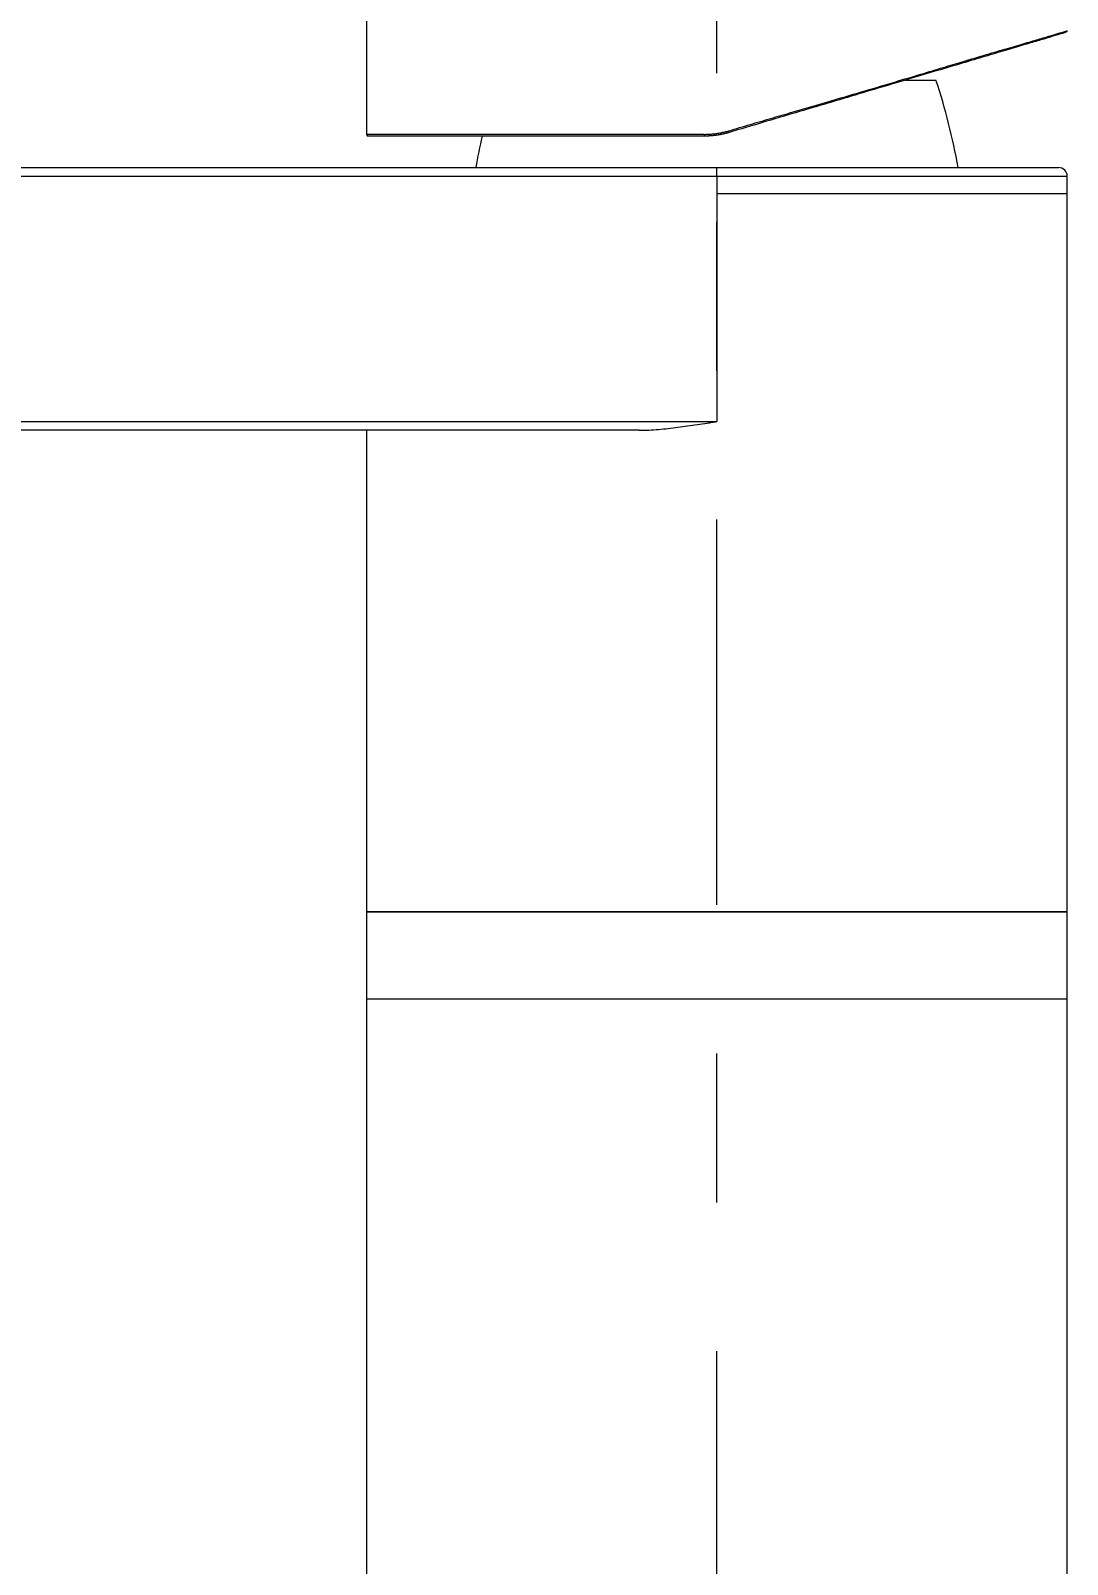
# Model space of a CAD drawing. Extents: x 11219 to 12060, y -16047 to -15452.
# Drawn here: x 11665.8 to 11725, y -15741.3 to -15653.7 of the extents above; entities that cross this region are included whole.
import ezdxf

# ---------------------------------------------------------------- set-up
doc = ezdxf.new("R2010")
doc.units = 0
doc.header["$MEASUREMENT"] = 0
doc.linetypes.add('CENTER', pattern=[47.5, 22, -8.5, 8.5, -8.5])
doc.linetypes.add('CENTER2', pattern=[28.575, 19.05, -3.175, 3.175, -3.175])
doc.layers.get('0').update_dxf_attribs({"color": 3, "linetype": 'CONTINUOUS'})
doc.layers.add('CENTER', color=1, linetype='CENTER2')
doc.layers.add('DIM_', color=6, linetype='CONTINUOUS', lineweight=9)
doc.styles.get("Standard").update_dxf_attribs({"font": 'Gulim.ttf'})
doc.dimstyles.new('사본(2) STANDARD', dxfattribs={"dimscale": 0, "dimtxt": 5, "dimasz": 5, "dimexe": 1.25, "dimexo": 0.625, "dimgap": 1.5, "dimtad": 3, "dimtih": 1, "dimtoh": 1, "dimdec": 1, "dimzin": 9, "dimdsep": 46, "dimtxsty": 'Standard', "dimcen": 2.5, "dimclrd": 3, "dimclre": 3, "dimclrt": 4, "dimadec": 0, "dimazin": 0, "dimtfac": 1, "dimtdec": 1, "dimtmove": 0, "dimatfit": 3, "dimfxl": 1.25, "dimtfill": 1, "dimtolj": 1, "dimtzin": 0, "dimarcsym": 0})

# ---------------------------------------------------------------- blocks, each defined once
blk = doc.blocks.new('*D21')
at = {"layer": 'DIM_', "color": 3, "lineweight": -2, "transparency": 16777216}
for p, q in [((11606.759, -15683.338), (11553.822, -15683.338)), ((11555.072, -15688.338), (11555.072, -15732.031)), ((11555.072, -15783.864), (11555.072, -15740.171)), ((11679.952, -15788.864), (11553.822, -15788.864))]:
    blk.add_line(p, q, dxfattribs=at)
at = {"layer": 'DIM_', "color": 3, "transparency": 16777216}
for points in [[(11554.238, -15688.338), (11555.905, -15688.338), (11555.072, -15683.338)], [(11554.238, -15783.864), (11555.905, -15783.864), (11555.072, -15788.864)]]:
    blk.add_solid(points, dxfattribs=at)
at = {"layer": 'DIM_', "color": 4, "transparency": 16777216, "insert": (11555.072, -15736.101), "char_height": 5, "attachment_point": 5, "bg_fill": 3, "box_fill_scale": 1.25, "bg_fill_color": 256, "bg_fill_true_color": 13158600, "bg_fill_transparency": 0}
blk.add_mtext('\\A1;105.5', dxfattribs=at)
blk = doc.blocks.new('*D22')
at = {"layer": 'DIM_', "color": 3, "lineweight": -2, "transparency": 16777216}
for p, q in [((11607.384, -15683.963), (11607.384, -15814.163)), ((11704.977, -15743.829), (11704.977, -15814.163)), ((11612.384, -15812.913), (11648.079, -15812.913)), ((11699.977, -15812.913), (11664.282, -15812.913))]:
    blk.add_line(p, q, dxfattribs=at)
at = {"layer": 'DIM_', "color": 3, "transparency": 16777216}
for points in [[(11612.384, -15812.079), (11612.384, -15813.746), (11607.384, -15812.913)], [(11699.977, -15812.079), (11699.977, -15813.746), (11704.977, -15812.913)]]:
    blk.add_solid(points, dxfattribs=at)
at = {"layer": 'DIM_', "color": 4, "transparency": 16777216, "insert": (11656.18, -15812.913), "char_height": 5, "attachment_point": 5, "bg_fill": 3, "box_fill_scale": 1.25, "bg_fill_color": 256, "bg_fill_true_color": 13158600, "bg_fill_transparency": 0}
blk.add_mtext('\\A1;97.6', dxfattribs=at)

msp = doc.modelspace()

# ---------------------------------------------------------------- linework, layer by layer
at = {"linetype": 'Continuous', "lineweight": 18, "extrusion": (0, 1, 0)}
for p, q in [((11684.977, -15639.249), (11684.977, -15659.664)), ((11715.759, -15656.564), (11717.477, -15656.564)), ((11704.249, -15659.764), (11685.077, -15659.764)), ((11594.822, -15661.564), (11704.977, -15661.564)), ((11704.977, -15661.564), (11724.477, -15661.564)), ((11724.977, -15663.064), (11724.977, -15662.064)), ((11724.977, -15663.064), (11704.977, -15663.064)), ((11724.977, -15663.064), (11704.977, -15663.064)), ((11704.977, -15663.064), (11704.977, -15676.064)), ((11724.977, -15704.064), (11724.977, -15663.064)), ((11700.533, -15676.564), (11594.822, -15676.564)), ((11684.977, -15676.565), (11684.977, -15704.064)), ((11724.977, -15704.064), (11684.977, -15704.064)), ((11684.977, -15704.064), (11724.977, -15704.064)), ((11684.977, -15704.064), (11684.977, -15709.064)), ((11724.977, -15709.064), (11724.977, -15704.064)), ((11704.977, -15709.064), (11684.977, -15709.064)), ((11684.977, -15709.064), (11684.977, -15781.064)), ((11724.977, -15709.064), (11684.977, -15709.064)), ((11724.977, -15709.064), (11704.977, -15709.064)), ((11724.977, -15781.064), (11724.977, -15709.064))]:
    msp.add_line(p, q, dxfattribs=at)
at = {"linetype": 'Continuous', "lineweight": 13, "extrusion": (0, 1, 0)}
for p, q in [((11704.245, -15659.664), (11684.977, -15659.664)), ((11704.977, -15662.064), (11594.822, -15662.064)), ((11704.977, -15662.064), (11704.977, -15661.564)), ((11724.977, -15662.064), (11704.977, -15662.064)), ((11704.977, -15662.064), (11704.977, -15663.064)), ((11594.822, -15676.064), (11704.977, -15676.064))]:
    msp.add_line(p, q, dxfattribs=at)
at = {"linetype": 'Continuous', "lineweight": 18}
for centre, radius, start, end in [((11684.112, -15667.687), 35.17, 10.02569, 18.43658), ((11685.077, -15659.664), 0.1, 180, 270), ((11725.841, -15667.687), 35.17, 166.9814, 169.97431), ((11724.477, -15662.064), 0.5, 0, 90)]:
    msp.add_arc(centre, radius, start, end, dxfattribs=at)
at = {"linetype": 'Continuous', "lineweight": 13}
msp.add_ellipse((11704.249, -15659.664), major_axis=(0, 0.1), ratio=0.036567, start_param=1.570796, end_param=3.141593, dxfattribs=at)
at = {"linetype": 'Continuous', "lineweight": 18}
for points, knots in [([(11705.649, -15659.461), (11706.062, -15659.339), (11706.876, -15659.099), (11708.055, -15658.753), (11709.189, -15658.422), (11709.914, -15658.211), (11710.975, -15657.9), (11711.649, -15657.703), (11712.928, -15657.327), (11713.533, -15657.149), (11714.673, -15656.811), (11715.208, -15656.651), (11716.21, -15656.351), (11716.677, -15656.211), (11717.547, -15655.948), (11717.95, -15655.827), (11718.51, -15655.658), (11718.689, -15655.604), (11718.946, -15655.527), (11719.072, -15655.489), (11719.215, -15655.447), (11719.285, -15655.426), (11719.32, -15655.416), (11719.337, -15655.411), (11719.346, -15655.408), (11719.35, -15655.407), (11719.352, -15655.406), (11719.354, -15655.406), (11719.354, -15655.406), (11719.354, -15655.406), (11719.354, -15655.406), (11719.354, -15655.406), (11719.823, -15655.267), (11720.264, -15655.137), (11721.088, -15654.895), (11721.472, -15654.782), (11722.18, -15654.574), (11722.504, -15654.479), (11723.093, -15654.306), (11723.357, -15654.228), (11723.826, -15654.089), (11724.03, -15654.028), (11724.378, -15653.924), (11724.522, -15653.881), (11724.751, -15653.812), (11724.836, -15653.786), (11724.921, -15653.76), (11724.942, -15653.753), (11724.963, -15653.747), (11724.971, -15653.744), (11724.975, -15653.743), (11724.976, -15653.742), (11724.977, -15653.742), (11724.977, -15653.742), (11724.977, -15653.742), (11724.977, -15653.742)], [0, 0, 0, 0, 0.031254, 0.062507, 0.093761, 0.125014, 0.125014, 0.187521, 0.187521, 0.250028, 0.250028, 0.312536, 0.312536, 0.375043, 0.375043, 0.43755, 0.43755, 0.468803, 0.468803, 0.48443, 0.492244, 0.49615, 0.498104, 0.49908, 0.499569, 0.499813, 0.499935, 0.499996, 0.500026, 0.500042, 0.500042, 0.500057, 0.500057, 0.562564, 0.562564, 0.625071, 0.625071, 0.687578, 0.687578, 0.750085, 0.750085, 0.812593, 0.812593, 0.8751, 0.8751, 0.937607, 0.937607, 0.96886, 0.96886, 0.984487, 0.992301, 0.996207, 0.998161, 0.998161, 1, 1, 1, 1]), ([(11724.905, -15653.838), (11724.905, -15653.838), (11724.844, -15653.856), (11724.568, -15653.938), (11724.114, -15654.074), (11723.483, -15654.261), (11722.68, -15654.5), (11721.715, -15654.787), (11720.596, -15655.12), (11719.334, -15655.495), (11717.938, -15655.91), (11716.424, -15656.36), (11714.804, -15656.842), (11712.525, -15657.52), (11709.487, -15658.423), (11706.948, -15659.178), (11705.674, -15659.557)], [0, 0, 0, 0, 0.0625, 0.125, 0.1875, 0.25, 0.3125, 0.375, 0.4375, 0.5, 0.5625, 0.625, 0.6875, 0.75, 0.875, 1, 1, 1, 1]), ([(11705.674, -15659.557), (11705.664, -15659.56), (11705.644, -15659.566), (11705.613, -15659.575), (11705.582, -15659.583), (11705.551, -15659.592), (11705.52, -15659.6), (11705.489, -15659.608), (11705.458, -15659.616), (11705.427, -15659.624), (11705.396, -15659.631), (11705.365, -15659.638), (11705.334, -15659.645), (11705.303, -15659.652), (11705.272, -15659.659), (11705.241, -15659.665), (11705.21, -15659.671), (11705.179, -15659.677), (11705.148, -15659.683), (11705.117, -15659.688), (11705.086, -15659.694), (11705.055, -15659.699), (11705.024, -15659.704), (11704.993, -15659.709), (11704.962, -15659.713), (11704.931, -15659.718), (11704.899, -15659.722), (11704.868, -15659.726), (11704.837, -15659.73), (11704.806, -15659.733), (11704.775, -15659.737), (11704.744, -15659.74), (11704.713, -15659.743), (11704.682, -15659.746), (11704.651, -15659.748), (11704.62, -15659.751), (11704.589, -15659.753), (11704.558, -15659.755), (11704.527, -15659.757), (11704.496, -15659.758), (11704.465, -15659.76), (11704.434, -15659.761), (11704.403, -15659.762), (11704.372, -15659.763), (11704.341, -15659.764), (11704.311, -15659.764), (11704.28, -15659.764), (11704.259, -15659.764), (11704.249, -15659.764)], [0, 0, 0, 0, 0.022191, 0.04436, 0.06651, 0.088638, 0.110746, 0.132833, 0.1549, 0.176947, 0.198973, 0.220978, 0.242964, 0.264929, 0.286873, 0.308798, 0.330702, 0.352587, 0.374451, 0.396295, 0.41812, 0.439924, 0.461708, 0.483473, 0.505218, 0.526943, 0.548649, 0.570334, 0.592001, 0.613647, 0.635274, 0.656882, 0.678471, 0.70004, 0.721589, 0.74312, 0.764631, 0.786123, 0.807596, 0.82905, 0.850485, 0.8719, 0.893297, 0.914675, 0.936035, 0.957375, 0.978697, 1, 1, 1, 1]), ([(11700.533, -15676.564), (11700.625, -15676.564), (11700.717, -15676.563), (11700.902, -15676.558), (11700.995, -15676.555), (11701.272, -15676.541), (11701.457, -15676.529), (11701.826, -15676.498), (11702.011, -15676.48), (11702.381, -15676.44), (11702.566, -15676.418), (11703.12, -15676.347), (11703.49, -15676.294), (11704.047, -15676.21), (11704.233, -15676.181), (11704.511, -15676.138), (11704.651, -15676.116), (11704.791, -15676.094), (11704.884, -15676.079), (11704.93, -15676.072), (11704.977, -15676.064)], [0, 0, 0, 0, 0.0625, 0.0625, 0.125, 0.125, 0.25, 0.25, 0.375, 0.375, 0.5, 0.5, 0.75, 0.75, 0.875, 0.875, 0.9375, 0.96875, 0.96875, 1, 1, 1, 1])]:
    msp.add_open_spline(points, degree=3, knots=knots, dxfattribs=at)
for points, degree in [([(11724.957, -15653.802), (11724.976, -15653.775), (11724.977, -15653.742)], 2), ([(11704.245, -15659.664), (11704.327, -15659.664), (11704.49, -15659.66), (11704.734, -15659.642), (11704.896, -15659.622), (11704.977, -15659.61)], 3), ([(11704.977, -15659.61), (11705.052, -15659.598), (11705.203, -15659.572), (11705.428, -15659.523), (11705.575, -15659.483), (11705.649, -15659.461)], 3)]:
    msp.add_open_spline(points, degree=degree, dxfattribs=at)
at = {"linetype": 'Continuous', "lineweight": 13}
msp.add_open_spline([(11705.649, -15659.461), (11705.656, -15659.483), (11705.671, -15659.537), (11705.675, -15659.557), (11705.674, -15659.557)], degree=3, knots=[0, 0, 0, 0, 0.499679, 1, 1, 1, 1], dxfattribs=at)
at = {"layer": 'CENTER', "color": 1, "linetype": 'CENTER', "lineweight": 13}
msp.add_line((11704.977, -15893.664), (11704.977, -15621.764), dxfattribs=at)

# ---------------------------------------------------------------- dimensions: what is measured, and where the dimension line sits
at = {"layer": 'DIM_'}
dim = msp.add_linear_dim(base=(11555.072, -15788.864), p1=(11607.384, -15683.338), p2=(11680.577, -15788.864), angle=90, dimstyle='사본(2) STANDARD', override={"dimscale": 1, "dimtad": 0}, dxfattribs=at)
dim.commit()
dim.dimension.update_dxf_attribs({"geometry": '*D21', "text_midpoint": (11555.072, -15736.101)})

# ---------------------------------------------------------------- next in the draw order: dimensions: what is measured, and where the dimension line sits
dim = msp.add_linear_dim(base=(11704.977, -15812.913), p1=(11607.384, -15683.338), p2=(11704.977, -15743.204), dimstyle='사본(2) STANDARD', override={"dimscale": 1, "dimtad": 0}, dxfattribs=at)
dim.commit()
dim.dimension.update_dxf_attribs({"geometry": '*D22', "text_midpoint": (11656.18, -15812.913)})

doc.saveas('drawing.dxf')
